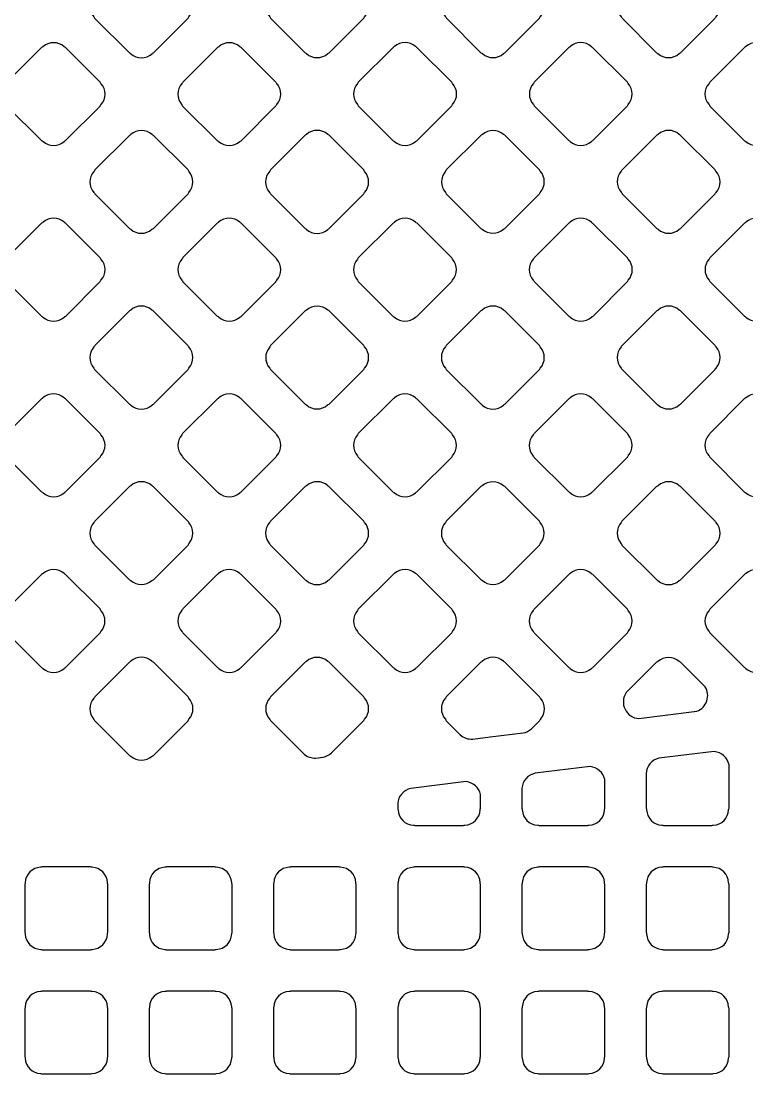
# Model space of a CAD drawing. Extents: x 0 to 248, y 0 to 175.
# Drawn here: x 84.877 to 85.767, y 144.483 to 145.775 of the extents above; entities that cross this region are included whole.
import ezdxf

# ---------------------------------------------------------------- set-up
doc = ezdxf.new("R2010")
doc.units = 0
doc.layers.add('gbr-dxf', color=7, linetype='Continuous')

msp = doc.modelspace()

# ---------------------------------------------------------------- linework, layer by layer
at = {"layer": 'gbr-dxf', "linetype": 'Continuous'}
for points in [[(84.9664, 145.8063, 0.379211), (84.9664, 145.7803, -0.083792), (84.9673, 145.7789), (85.0101, 145.7362, -0.096627), (85.0117, 145.7352, 0.37981), (85.0377, 145.7352, -0.096625), (85.0393, 145.7362), (85.082, 145.7788, -0.096332), (85.0829, 145.7804, 0.37975), (85.0829, 145.8064, -0.096225), (85.082, 145.808), (85.0394, 145.8506, -0.100093), (85.0377, 145.8516, 0.378885), (85.0118, 145.8516, -0.09601), (85.0101, 145.8506), (84.9674, 145.8079, -0.096036)], [(85.1821, 145.7804, -0.096458), (85.1831, 145.7788), (85.2256, 145.7362, -0.092289), (85.2272, 145.7353, 0.37981), (85.2532, 145.7353, -0.096625), (85.2548, 145.7362), (85.2974, 145.7789, -0.096111), (85.2984, 145.7805, 0.37981), (85.2984, 145.8065, -0.099964), (85.2974, 145.8082), (85.2548, 145.8508, -0.087638), (85.2533, 145.8517, 0.379731), (85.2274, 145.8517, -0.096723), (85.2257, 145.8507), (85.1831, 145.808, -0.096857), (85.1821, 145.8064, 0.379731)], [(85.3976, 145.7806, -0.104392), (85.3987, 145.7788), (85.4411, 145.7363, -0.100476), (85.4429, 145.7353, 0.37981), (85.4688, 145.7353, -0.096625), (85.4705, 145.7363), (85.513, 145.7788, -0.096111), (85.5139, 145.7804, 0.37981), (85.5139, 145.8064, -0.09253), (85.513, 145.8079), (85.4703, 145.8506, -0.096423), (85.4687, 145.8516, 0.379731), (85.4427, 145.8516, -0.096458), (85.441, 145.8506), (85.3986, 145.8082, -0.096627), (85.3976, 145.8065, 0.379731)], [(85.6131, 145.7804, -0.104392), (85.6141, 145.7786), (85.6565, 145.7363, -0.100151), (85.6582, 145.7353, 0.37981), (85.6842, 145.7353, -0.095956), (85.6858, 145.7362), (85.7285, 145.7789, -0.096332), (85.7294, 145.7805, 0.37981), (85.7294, 145.8065, -0.108153), (85.7284, 145.8083), (85.686, 145.8507, -0.096111), (85.6844, 145.8517, 0.379731), (85.6584, 145.8517, -0.096458), (85.6568, 145.8507), (85.6141, 145.808, -0.096627), (85.6131, 145.8064, 0.379731)], [(84.8587, 145.6986, 0.379211), (84.8587, 145.6726, -0.096723), (84.8597, 145.671), (84.9022, 145.6285, -0.108515), (84.904, 145.6275, 0.37981), (84.93, 145.6275, -0.095956), (84.9316, 145.6285), (84.9741, 145.671, -0.096111), (84.9751, 145.6726, 0.37975), (84.9751, 145.6986, -0.100266), (84.9741, 145.7003), (84.9316, 145.7427, -0.104246), (84.9299, 145.7438, 0.378885), (84.9039, 145.7438, -0.096528), (84.9023, 145.7428), (84.8597, 145.7002, -0.095997)], [(85.0743, 145.6726, -0.096614), (85.0752, 145.671), (85.1178, 145.6284, -0.092228), (85.1194, 145.6274, 0.379201), (85.1454, 145.6275, -0.096475), (85.147, 145.6284), (85.1896, 145.6711, -0.096627), (85.1906, 145.6727, 0.379308), (85.1906, 145.6986, -0.100076), (85.1896, 145.7004), (85.1472, 145.7428, -0.103973), (85.1454, 145.7438, 0.37947), (85.1195, 145.7438, -0.096723), (85.1178, 145.7428), (85.0753, 145.7002, -0.096627), (85.0743, 145.6986, 0.3795)], [(85.2897, 145.6727, -0.092348), (85.2907, 145.6711), (85.3335, 145.6283, -0.088207), (85.335, 145.6274, 0.37981), (85.361, 145.6274, -0.096625), (85.3626, 145.6284), (85.4053, 145.6711, -0.096111), (85.4063, 145.6728, 0.37981), (85.4063, 145.6987, -0.087748), (85.4054, 145.7002), (85.3626, 145.743, -0.092072), (85.361, 145.744, 0.379731), (85.335, 145.744, -0.096723), (85.3334, 145.743), (85.2907, 145.7003, -0.096627), (85.2897, 145.6987, 0.379731)], [(85.5054, 145.6727, -0.09221), (85.5063, 145.6711), (85.5488, 145.6286, -0.104101), (85.5506, 145.6276, 0.37889), (85.5765, 145.6276, -0.096117), (85.5782, 145.6286), (85.6207, 145.6711, -0.095895), (85.6217, 145.6728, 0.379201), (85.6217, 145.6987, -0.087784), (85.6208, 145.7002), (85.5781, 145.7429, -0.092233), (85.5765, 145.7438, 0.379731), (85.5505, 145.7438, -0.096458), (85.5489, 145.7428), (85.5064, 145.7003, -0.096627), (85.5054, 145.6986, 0.3795)], [(85.7208, 145.6727, -0.104392), (85.7218, 145.6709), (85.7643, 145.6284, -0.100151), (85.7661, 145.6274, 0.37981), (85.792, 145.6274, -0.095956), (85.7937, 145.6284), (85.8363, 145.671, -0.096332), (85.8373, 145.6727, 0.37981), (85.8373, 145.6986, -0.108153), (85.8362, 145.7005), (85.7937, 145.743, -0.096111), (85.7921, 145.744, 0.379731), (85.7661, 145.744, -0.096458), (85.7645, 145.743), (85.7218, 145.7003, -0.096627), (85.7208, 145.6987, 0.379731)], [(84.9665, 145.5649, -0.100399), (84.9675, 145.5632), (85.01, 145.5207, -0.096627), (85.0116, 145.5197, 0.37981), (85.0376, 145.5197, -0.096625), (85.0393, 145.5207), (85.0819, 145.5633, -0.096332), (85.0828, 145.5649, 0.37981), (85.0828, 145.5909, -0.096625), (85.0819, 145.5925), (85.0394, 145.635, -0.100151), (85.0377, 145.636, 0.379731), (85.0117, 145.636, -0.096458), (85.01, 145.635), (84.9675, 145.5925, -0.096857), (84.9665, 145.5908, 0.379731)], [(85.1819, 145.5649, -0.092234), (85.1829, 145.5634), (85.2257, 145.5205, -0.087865), (85.2272, 145.5196, 0.379422), (85.2532, 145.5196, -0.096625), (85.2548, 145.5206), (85.2974, 145.5632, -0.096111), (85.2984, 145.5649, 0.379451), (85.2984, 145.5908, -0.104473), (85.2974, 145.5926), (85.2548, 145.6352, -0.092187), (85.2532, 145.6362, 0.379249), (85.2272, 145.6362, -0.096953), (85.2256, 145.6352), (85.1829, 145.5925, -0.096824), (85.182, 145.5909, 0.379357)], [(85.3976, 145.5649, -0.10047), (85.3986, 145.5632), (85.4411, 145.5207, -0.096111), (85.4427, 145.5198, 0.37981), (85.4687, 145.5198, -0.095956), (85.4703, 145.5207), (85.513, 145.5634, -0.096332), (85.5139, 145.565, 0.37981), (85.5139, 145.591, -0.096625), (85.513, 145.5926), (85.4705, 145.6351, -0.100151), (85.4688, 145.6361, 0.379731), (85.4428, 145.6361, -0.096458), (85.4412, 145.6351), (85.3986, 145.5925, -0.096627), (85.3976, 145.5909, 0.379731)], [(85.6131, 145.5651, -0.100076), (85.6141, 145.5633), (85.6567, 145.5207, -0.096527), (85.6584, 145.5197, 0.379422), (85.6843, 145.5197, -0.095956), (85.686, 145.5207), (85.7285, 145.5632, -0.096332), (85.7294, 145.5649, 0.37981), (85.7294, 145.5908, -0.096625), (85.7285, 145.5925), (85.6856, 145.6353, -0.083651), (85.6842, 145.6362, 0.379357), (85.6583, 145.6362, -0.096507), (85.6567, 145.6352), (85.6141, 145.5926, -0.096527), (85.6131, 145.591, 0.379)], [(84.8587, 145.457, -0.092348), (84.8596, 145.4555), (84.9021, 145.413, -0.10399), (84.9039, 145.412, 0.37981), (84.9299, 145.412, -0.095956), (84.9315, 145.4129), (84.9741, 145.4556, -0.096111), (84.9751, 145.4572, 0.37981), (84.9751, 145.4832, -0.087748), (84.9742, 145.4847), (84.9315, 145.5273, -0.092072), (84.9299, 145.5283, 0.379731), (84.904, 145.5283, -0.096723), (84.9023, 145.5273), (84.8597, 145.4846, -0.096627), (84.8587, 145.483, 0.379731)], [(85.0743, 145.4572, -0.108153), (85.0753, 145.4554), (85.1177, 145.413, -0.104311), (85.1195, 145.4119, 0.37981), (85.1455, 145.4119, -0.096625), (85.1471, 145.4129), (85.1896, 145.4554, -0.096111), (85.1906, 145.4571, 0.37981), (85.1906, 145.483, -0.10451), (85.1896, 145.4848), (85.1472, 145.5272, -0.107961), (85.1453, 145.5283, 0.379731), (85.1193, 145.5283, -0.096458), (85.1177, 145.5273), (85.0753, 145.4849, -0.096627), (85.0743, 145.4832, 0.379731)], [(85.2897, 145.4571, -0.087784), (85.2907, 145.4556), (85.3335, 145.4128, -0.083651), (85.3349, 145.4119, 0.37981), (85.3608, 145.4119, -0.095956), (85.3625, 145.4129), (85.4052, 145.4556, -0.096332), (85.4062, 145.4572, 0.37981), (85.4062, 145.4832, -0.092348), (85.4052, 145.4848), (85.3627, 145.5273, -0.096111), (85.361, 145.5283, 0.379731), (85.335, 145.5283, -0.096458), (85.3334, 145.5273), (85.2907, 145.4847, -0.096627), (85.2897, 145.483, 0.379731)], [(85.5052, 145.4572, -0.087784), (85.5062, 145.4557), (85.5489, 145.413, -0.100151), (85.5506, 145.412, 0.37981), (85.5766, 145.412, -0.095956), (85.5782, 145.4129), (85.6208, 145.4556, -0.096332), (85.6218, 145.4572, 0.37981), (85.6218, 145.4832, -0.092348), (85.6208, 145.4847), (85.5781, 145.5274, -0.096111), (85.5765, 145.5284, 0.379731), (85.5505, 145.5284, -0.096458), (85.5489, 145.5274), (85.5062, 145.4848, -0.096627), (85.5052, 145.4831, 0.379731)], [(85.7209, 145.4572, -0.100399), (85.7219, 145.4555), (85.7644, 145.413, -0.096627), (85.7661, 145.412, 0.37981), (85.792, 145.412, -0.096625), (85.7937, 145.413), (85.8362, 145.4555, -0.096111), (85.8371, 145.4572, 0.37981), (85.8371, 145.4831, -0.096458), (85.8362, 145.4848), (85.7935, 145.5275, -0.083733), (85.7921, 145.5283, 0.379731), (85.7661, 145.5283, -0.096723), (85.7645, 145.5274), (85.7219, 145.4848, -0.096857), (85.7209, 145.4832, 0.379731)], [(84.9664, 145.3493, -0.092348), (84.9673, 145.3478), (85.0099, 145.3052, -0.104311), (85.0117, 145.3041, 0.37981), (85.0377, 145.3041, -0.096625), (85.0393, 145.3051), (85.082, 145.3477, -0.096111), (85.0829, 145.3494, 0.37981), (85.0829, 145.3754, -0.087748), (85.082, 145.3768), (85.0392, 145.4196, -0.092126), (85.0376, 145.4206, 0.379731), (85.0117, 145.4206, -0.096458), (85.01, 145.4196), (84.9674, 145.377, -0.096627), (84.9664, 145.3753, 0.379731)], [(85.182, 145.3494, -0.100514), (85.183, 145.3476), (85.2255, 145.3051, -0.096539), (85.2272, 145.3042, 0.37889), (85.2531, 145.3042, -0.096117), (85.2548, 145.3052), (85.2974, 145.3478, -0.095895), (85.2984, 145.3494, 0.379201), (85.2984, 145.3754, -0.096625), (85.2974, 145.377), (85.2549, 145.4195, -0.100151), (85.2532, 145.4205, 0.379731), (85.2272, 145.4205, -0.096458), (85.2256, 145.4195), (85.183, 145.377, -0.096627), (85.1821, 145.3753, 0.3795)], [(85.3975, 145.3494, -0.096625), (85.3985, 145.3478), (85.4412, 145.3051, -0.092233), (85.4427, 145.3041, 0.37981), (85.4687, 145.3041, -0.095956), (85.4703, 145.3051), (85.513, 145.3477, -0.096332), (85.5139, 145.3494, 0.37981), (85.5139, 145.3753, -0.10047), (85.5129, 145.3771), (85.4705, 145.4195, -0.10399), (85.4687, 145.4206, 0.379731), (85.4427, 145.4206, -0.096458), (85.441, 145.4196), (85.3985, 145.377, -0.096627), (85.3975, 145.3754, 0.379731)], [(85.6131, 145.3494, -0.096458), (85.6141, 145.3477), (85.6567, 145.3052, -0.092289), (85.6582, 145.3042, 0.37981), (85.6842, 145.3042, -0.096625), (85.6858, 145.3052), (85.7285, 145.3478, -0.096111), (85.7294, 145.3495, 0.37981), (85.7294, 145.3754, -0.099964), (85.7284, 145.3772), (85.6859, 145.4197, -0.087638), (85.6844, 145.4206, 0.379731), (85.6584, 145.4206, -0.096723), (85.6568, 145.4197), (85.6141, 145.377, -0.096857), (85.6131, 145.3754, 0.379731)], [(84.8587, 145.2416, -0.087784), (84.8596, 145.2402), (84.9023, 145.1975, -0.100476), (84.904, 145.1964, 0.37981), (84.93, 145.1964, -0.096625), (84.9316, 145.1974), (84.9741, 145.2399, -0.096111), (84.9751, 145.2416, 0.37981), (84.9751, 145.2675, -0.091954), (84.9742, 145.2691), (84.9315, 145.3118, -0.096111), (84.9298, 145.3128, 0.379731), (84.9039, 145.3128, -0.096458), (84.9022, 145.3118), (84.8597, 145.2693, -0.096627), (84.8587, 145.2676, 0.379731)], [(85.0743, 145.2675, 0.379249), (85.0743, 145.2416, -0.104293), (85.0753, 145.2398), (85.1177, 145.1974, -0.100824), (85.1194, 145.1964, 0.379451), (85.1453, 145.1964, -0.096117), (85.147, 145.1974), (85.1897, 145.24, -0.095895), (85.1906, 145.2417, 0.379201), (85.1906, 145.2676, -0.092348), (85.1897, 145.2692), (85.1471, 145.3118, -0.096111), (85.1454, 145.3127, 0.3795), (85.1195, 145.3128, -0.096259), (85.1178, 145.3118), (85.0752, 145.2692, -0.096539)], [(85.2897, 145.2417, -0.100076), (85.2907, 145.24), (85.3334, 145.1973, -0.096527), (85.335, 145.1964, 0.379422), (85.361, 145.1964, -0.095956), (85.3626, 145.1974), (85.4052, 145.2399, -0.096332), (85.4062, 145.2416, 0.37981), (85.4062, 145.2676, -0.096625), (85.4052, 145.2692), (85.3626, 145.3118, -0.100151), (85.3609, 145.3128, 0.379357), (85.3349, 145.3128, -0.096507), (85.3333, 145.3118), (85.2907, 145.2693, -0.096527), (85.2897, 145.2676, 0.379)], [(85.5052, 145.2415, -0.083792), (85.5061, 145.2401), (85.5488, 145.1974, -0.096627), (85.5505, 145.1964, 0.37981), (85.5764, 145.1964, -0.096625), (85.5781, 145.1974), (85.6207, 145.24, -0.096111), (85.6217, 145.2417, 0.37981), (85.6217, 145.2677, -0.096458), (85.6207, 145.2693), (85.5782, 145.3118, -0.100824), (85.5765, 145.3128, 0.379731), (85.5505, 145.3128, -0.096723), (85.5489, 145.3118), (85.5062, 145.2691, -0.096857), (85.5052, 145.2675, 0.379731)], [(85.7208, 145.2417, -0.096625), (85.7218, 145.24), (85.7645, 145.1973, -0.092233), (85.7661, 145.1964, 0.37981), (85.792, 145.1964, -0.095956), (85.7937, 145.1974), (85.8363, 145.24, -0.096332), (85.8373, 145.2416, 0.37981), (85.8373, 145.2676, -0.10047), (85.8363, 145.2693), (85.7936, 145.312, -0.088202), (85.7921, 145.3129, 0.379731), (85.7661, 145.3129, -0.096458), (85.7645, 145.312), (85.7218, 145.2693, -0.096627), (85.7208, 145.2677, 0.379731)], [(84.9665, 145.1338, -0.092348), (84.9675, 145.1323), (85.0102, 145.0896, -0.088202), (85.0116, 145.0887, 0.37981), (85.0376, 145.0887, -0.095956), (85.0393, 145.0897), (85.0819, 145.1322, -0.096332), (85.0828, 145.1339, 0.37981), (85.0828, 145.1599, -0.087784), (85.0819, 145.1613), (85.0392, 145.204, -0.092233), (85.0377, 145.205, 0.379731), (85.0117, 145.205, -0.096458), (85.01, 145.204), (84.9675, 145.1615, -0.096627), (84.9665, 145.1598, 0.379731)], [(85.1819, 145.1339, -0.100076), (85.1829, 145.1322), (85.2256, 145.0895, -0.096423), (85.2272, 145.0886, 0.379422), (85.2532, 145.0886, -0.096625), (85.2548, 145.0896), (85.2974, 145.1322, -0.096332), (85.2984, 145.1338, 0.37981), (85.2984, 145.1598, -0.096625), (85.2974, 145.1614), (85.2546, 145.2042, -0.083651), (85.2532, 145.2051, 0.379357), (85.2273, 145.2051, -0.096507), (85.2256, 145.2042), (85.1829, 145.1615, -0.096527), (85.1819, 145.1598, 0.379)], [(85.3975, 145.1338, -0.096458), (85.3985, 145.1322), (85.4409, 145.0898, -0.108174), (85.4428, 145.0888, 0.37981), (85.4687, 145.0888, -0.096625), (85.4704, 145.0897), (85.5129, 145.1322, -0.096111), (85.5138, 145.1339, 0.37981), (85.5138, 145.1598, -0.100399), (85.5128, 145.1616), (85.4705, 145.2039, -0.104691), (85.4687, 145.2049, 0.379731), (85.4427, 145.2049, -0.096723), (85.4411, 145.204), (85.3985, 145.1614, -0.096857), (85.3975, 145.1598, 0.379731)], [(85.613, 145.1339, -0.092348), (85.6139, 145.1323), (85.6567, 145.0895, -0.088202), (85.6582, 145.0886, 0.37981), (85.6842, 145.0886, -0.095956), (85.6858, 145.0896), (85.7285, 145.1322, -0.096332), (85.7294, 145.1338, 0.37981), (85.7294, 145.1598, -0.104392), (85.7284, 145.1616), (85.6858, 145.2042, -0.092233), (85.6842, 145.2051, 0.379731), (85.6583, 145.2051, -0.096458), (85.6566, 145.2041), (85.614, 145.1615, -0.096627), (85.613, 145.1598, 0.379731)], [(84.8587, 145.0519, 0.37903), (84.8587, 145.026, -0.083636), (84.8596, 145.0246), (84.9023, 144.9819, -0.095895), (84.9039, 144.9809, 0.378847), (84.9299, 144.9809, -0.096117), (84.9315, 144.9819), (84.9742, 145.0246, -0.095895), (84.9751, 145.0262, 0.379201), (84.9751, 145.0521, -0.096625), (84.9741, 145.0538), (84.9317, 145.0962, -0.100151), (84.9299, 145.0973, 0.3795), (84.904, 145.0973, -0.096259), (84.9023, 145.0963), (84.8596, 145.0536, -0.096227)], [(85.0743, 145.0262, -0.10047), (85.0753, 145.0245), (85.1179, 144.9819, -0.096111), (85.1195, 144.9809, 0.37981), (85.1455, 144.9809, -0.095956), (85.1471, 144.9819), (85.1896, 145.0244, -0.096111), (85.1906, 145.026, 0.37981), (85.1906, 145.052, -0.096458), (85.1896, 145.0536), (85.147, 145.0962, -0.100499), (85.1453, 145.0972, 0.379731), (85.1193, 145.0972, -0.096458), (85.1177, 145.0962), (85.0753, 145.0538, -0.096627), (85.0743, 145.0522, 0.379731)], [(85.2897, 145.026, -0.096625), (85.2907, 145.0244), (85.3333, 144.9818, -0.092233), (85.3349, 144.9809, 0.37981), (85.3608, 144.9809, -0.095956), (85.3625, 144.9818), (85.4052, 145.0246, -0.096111), (85.4062, 145.0262, 0.37981), (85.4062, 145.0522, -0.083235), (85.4053, 145.0536), (85.3625, 145.0964, -0.087638), (85.361, 145.0973, 0.379731), (85.335, 145.0973, -0.096723), (85.3334, 145.0963), (85.2907, 145.0536, -0.096627), (85.2897, 145.052, 0.379731)], [(85.5052, 145.0521, 0.379249), (85.5052, 145.0261, -0.096458), (85.5062, 145.0245), (85.5487, 144.982, -0.108174), (85.5506, 144.9809, 0.379451), (85.5765, 144.9809, -0.096117), (85.5782, 144.9819), (85.6207, 145.0244, -0.095895), (85.6217, 145.0261, 0.379201), (85.6217, 145.052, -0.10047), (85.6207, 145.0537), (85.5782, 145.0962, -0.10399), (85.5764, 145.0973, 0.3795), (85.5504, 145.0973, -0.096259), (85.5488, 145.0963), (85.5062, 145.0537, -0.096539)], [(85.7208, 145.0261, -0.092052), (85.7217, 145.0245), (85.7645, 144.9818, -0.087865), (85.7659, 144.9809, 0.378777), (85.7919, 144.9808, -0.095862), (85.7935, 144.9818), (85.8362, 145.0245, -0.095895), (85.8372, 145.0261, 0.378387), (85.8372, 145.052, -0.103307), (85.8362, 145.0538), (85.7936, 145.0964, -0.09197), (85.7921, 145.0973, 0.379347), (85.7661, 145.0973, -0.096458), (85.7645, 145.0963), (85.7218, 145.0537, -0.096627), (85.7208, 145.052, 0.379357)], [(84.9664, 144.9183, -0.083226), (84.9672, 144.9169), (85.0101, 144.8741, -0.096206), (85.0117, 144.8731, 0.37889), (85.0377, 144.8731, -0.096117), (85.0393, 144.8741), (85.082, 144.9167, -0.095895), (85.083, 144.9184, 0.379201), (85.0829, 144.9443, -0.096625), (85.082, 144.946), (85.0394, 144.9886, -0.100151), (85.0376, 144.9896, 0.379731), (85.0117, 144.9896, -0.096458), (85.01, 144.9886), (84.9674, 144.9459, -0.096627), (84.9664, 144.9443, 0.3795)], [(85.182, 144.9443, 0.379253), (85.182, 144.9183, -0.091745), (85.183, 144.9168), (85.2243, 144.8755, 0.191685), (85.2383, 144.8709), (85.2476, 144.872, 0.1442), (85.2577, 144.8771), (85.2577, 144.8771), (85.2974, 144.9168, -0.095796), (85.2984, 144.9184, 0.379249), (85.2984, 144.9443, -0.087784), (85.2974, 144.9458), (85.2548, 144.9885, -0.092233), (85.2532, 144.9895, 0.3795), (85.2272, 144.9895, -0.096259), (85.2256, 144.9885), (85.183, 144.9459, -0.096227)], [(85.3975, 144.9184, -0.104392), (85.3985, 144.9166), (85.4154, 144.8997, -0.041572), (85.4156, 144.8995, 0.21282), (85.431, 144.8942, -0.034053), (85.4313, 144.8942), (85.4524, 144.8967), (85.4927, 144.9017, 0.147958), (85.5031, 144.9068), (85.513, 144.9167, -0.095895), (85.514, 144.9183, 0.379057), (85.514, 144.9443, -0.092162), (85.513, 144.9458), (85.4703, 144.9886, -0.095895), (85.4686, 144.9896, 0.379249), (85.4427, 144.9895, -0.096475), (85.441, 144.9886), (85.3985, 144.946, -0.096627), (85.3975, 144.9443, 0.379731)], [(85.6192, 144.9511, 0.578544), (85.6348, 144.9193), (85.706, 144.9282, 0.47334), (85.716, 144.9584), (85.686, 144.9884, -0.107817), (85.6842, 144.9894, 0.379682), (85.6582, 144.9894, -0.096225), (85.6566, 144.9884)], [(85.6438, 144.8094, -0.104567), (85.6443, 144.8074, 0.393729), (85.6631, 144.7885, -0.09841), (85.665, 144.7881), (85.7242, 144.7881, -0.095462), (85.7261, 144.7885, 0.393729), (85.7449, 144.8074, -0.104195), (85.7454, 144.8094), (85.7454, 144.8625, 0.328805), (85.7273, 144.8788), (85.6594, 144.8706, 0.340906), (85.6438, 144.8517, -0.030156), (85.6438, 144.8514)], [(85.4914, 144.8092, -0.095462), (85.4918, 144.8073, 0.393729), (85.5107, 144.7885, -0.092282), (85.5125, 144.7881), (85.5718, 144.7881, -0.101214), (85.5737, 144.7885, 0.393729), (85.5926, 144.8074, -0.088868), (85.593, 144.8091), (85.593, 144.8447, 0.318248), (85.5752, 144.8604), (85.5074, 144.8522, 0.335836), (85.4914, 144.8341)], [(85.339, 144.8092, -0.095462), (85.3394, 144.8074, 0.393729), (85.3583, 144.7885, -0.095482), (85.3601, 144.7881), (85.4195, 144.7881, -0.092621), (85.4212, 144.7885, 0.393729), (85.4401, 144.8073, -0.101678), (85.4406, 144.8093), (85.4406, 144.8263, 0.316244), (85.4229, 144.8419), (85.3553, 144.8335, 0.342759), (85.339, 144.8151)], [(84.8818, 144.6568, -0.095462), (84.8822, 144.6549, 0.393729), (84.9011, 144.6361, -0.088868), (84.9028, 144.6357), (84.9622, 144.6357, -0.098843), (84.9641, 144.6361, 0.393729), (84.983, 144.655, -0.088868), (84.9834, 144.6567), (84.9834, 144.7162, -0.092621), (84.983, 144.718, 0.393729), (84.9641, 144.7368, -0.09841), (84.9622, 144.7373), (84.903, 144.7373, -0.101214), (84.9011, 144.7368, 0.393729), (84.8822, 144.7179, -0.09841), (84.8818, 144.716)], [(85.0342, 144.6568, -0.098843), (85.0346, 144.6549, 0.393729), (85.0535, 144.6361, -0.088868), (85.0552, 144.6357), (85.1146, 144.6357, -0.098843), (85.1165, 144.6361, 0.393729), (85.1354, 144.655, -0.09841), (85.1358, 144.6569), (85.1358, 144.716, -0.101214), (85.1354, 144.718, 0.393729), (85.1165, 144.7368, -0.09841), (85.1146, 144.7373), (85.0554, 144.7373, -0.101214), (85.0535, 144.7368, 0.393729), (85.0346, 144.7179, -0.101678), (85.0342, 144.716)], [(85.1866, 144.6569, -0.098843), (85.1871, 144.655, 0.393729), (85.2059, 144.6361, -0.09841), (85.2078, 144.6357), (85.267, 144.6357, -0.095462), (85.2689, 144.6361, 0.393729), (85.2878, 144.655, -0.09841), (85.2882, 144.6569), (85.2882, 144.716, -0.101214), (85.2877, 144.7179, 0.393729), (85.2689, 144.7368, -0.101678), (85.2669, 144.7373), (85.2079, 144.7373, -0.104567), (85.2059, 144.7368, 0.393729), (85.187, 144.7179, -0.088868), (85.1866, 144.7162)], [(85.339, 144.6568, -0.095462), (85.3394, 144.655, 0.393729), (85.3583, 144.6361, -0.092282), (85.3601, 144.6357), (85.4195, 144.6357, -0.089302), (85.4212, 144.6361, 0.393729), (85.4401, 144.6549, -0.101678), (85.4406, 144.6569), (85.4406, 144.7162, -0.092621), (85.4402, 144.718, 0.393729), (85.4213, 144.7369, -0.095482), (85.4195, 144.7373), (85.3602, 144.7373, -0.098843), (85.3583, 144.7368, 0.393729), (85.3395, 144.718, -0.09841), (85.339, 144.7161)], [(85.4914, 144.6568, -0.095462), (85.4918, 144.6549, 0.393729), (85.5107, 144.6361, -0.088868), (85.5124, 144.6357), (85.5718, 144.6357, -0.098843), (85.5737, 144.6361, 0.393729), (85.5926, 144.655, -0.088868), (85.593, 144.6567), (85.593, 144.7162, -0.092621), (85.5926, 144.718, 0.393729), (85.5737, 144.7368, -0.09841), (85.5718, 144.7373), (85.5126, 144.7373, -0.101214), (85.5107, 144.7368, 0.393729), (85.4918, 144.7179, -0.09841), (85.4914, 144.716)], [(85.6438, 144.657, -0.104567), (85.6443, 144.655, 0.393729), (85.6631, 144.6361, -0.095482), (85.665, 144.6357), (85.7243, 144.6357, -0.092621), (85.7261, 144.6361, 0.393729), (85.7449, 144.655, -0.104195), (85.7454, 144.657), (85.7454, 144.7159, -0.10699), (85.7449, 144.7179, 0.393729), (85.726, 144.7368, -0.104195), (85.724, 144.7373), (85.665, 144.7373, -0.095462), (85.6631, 144.7369, 0.393729), (85.6443, 144.718, -0.107228), (85.6438, 144.7159)], [(84.8818, 144.5044, -0.095462), (84.8822, 144.5025, 0.393729), (84.9011, 144.4837, -0.09841), (84.903, 144.4832), (84.9621, 144.4832, -0.10699), (84.9641, 144.4837, 0.393729), (84.983, 144.5026, -0.088868), (84.9834, 144.5043), (84.9834, 144.5638, -0.092621), (84.983, 144.5656, 0.393729), (84.9641, 144.5844, -0.101678), (84.9621, 144.5849), (84.9031, 144.5849, -0.104567), (84.9011, 144.5844, 0.393729), (84.8822, 144.5655, -0.09841), (84.8818, 144.5636)], [(85.0342, 144.5044, -0.098843), (85.0346, 144.5025, 0.393729), (85.0535, 144.4837, -0.09841), (85.0554, 144.4832), (85.1145, 144.4832, -0.10699), (85.1165, 144.4837, 0.393729), (85.1354, 144.5026, -0.09841), (85.1358, 144.5045), (85.1358, 144.5636, -0.101214), (85.1354, 144.5656, 0.393729), (85.1165, 144.5844, -0.101678), (85.1145, 144.5849), (85.0555, 144.5849, -0.104567), (85.0535, 144.5844, 0.393729), (85.0346, 144.5655, -0.101678), (85.0342, 144.5636)], [(85.1866, 144.5045, -0.098843), (85.1871, 144.5026, 0.393729), (85.2059, 144.4837, -0.107228), (85.208, 144.4832), (85.2669, 144.4832, -0.104567), (85.2689, 144.4837, 0.393729), (85.2878, 144.5026, -0.09841), (85.2882, 144.5045), (85.2882, 144.5636, -0.101214), (85.2877, 144.5655, 0.393729), (85.2689, 144.5844, -0.104195), (85.2669, 144.5849), (85.2079, 144.5849, -0.10699), (85.2059, 144.5844, 0.393729), (85.187, 144.5655, -0.088868), (85.1866, 144.5638)], [(85.339, 144.5044, -0.095462), (85.3394, 144.5026, 0.393729), (85.3583, 144.4837, -0.101678), (85.3602, 144.4832), (85.4193, 144.4832, -0.098843), (85.4212, 144.4837, 0.393729), (85.4401, 144.5025, -0.101678), (85.4406, 144.5045), (85.4406, 144.5638, -0.092621), (85.4402, 144.5656, 0.393729), (85.4213, 144.5845, -0.09841), (85.4194, 144.5849), (85.3603, 144.5849, -0.101214), (85.3583, 144.5844, 0.393729), (85.3395, 144.5656, -0.09841), (85.339, 144.5637)], [(85.4914, 144.5044, -0.095462), (85.4918, 144.5025, 0.393729), (85.5107, 144.4837, -0.09841), (85.5126, 144.4832), (85.5717, 144.4832, -0.10699), (85.5737, 144.4837, 0.393729), (85.5926, 144.5026, -0.088868), (85.593, 144.5043), (85.593, 144.5638, -0.092621), (85.5926, 144.5656, 0.393729), (85.5737, 144.5844, -0.101678), (85.5717, 144.5849), (85.5127, 144.5849, -0.104567), (85.5107, 144.5844, 0.393729), (85.4918, 144.5655, -0.09841), (85.4914, 144.5636)], [(85.6438, 144.5046, -0.104567), (85.6443, 144.5026, 0.393729), (85.6631, 144.4837, -0.104195), (85.6651, 144.4832), (85.7241, 144.4832, -0.101214), (85.7261, 144.4837, 0.393729), (85.7449, 144.5026, -0.104195), (85.7454, 144.5046), (85.7454, 144.5635, -0.10699), (85.7449, 144.5655, 0.393729), (85.726, 144.5844, -0.107228), (85.724, 144.5849), (85.665, 144.5849, -0.098843), (85.6631, 144.5845, 0.393729), (85.6443, 144.5656, -0.107228), (85.6438, 144.5635)]]:
    msp.add_lwpolyline(points, format="xyb", close=True, dxfattribs=at)

doc.saveas('drawing.dxf')
